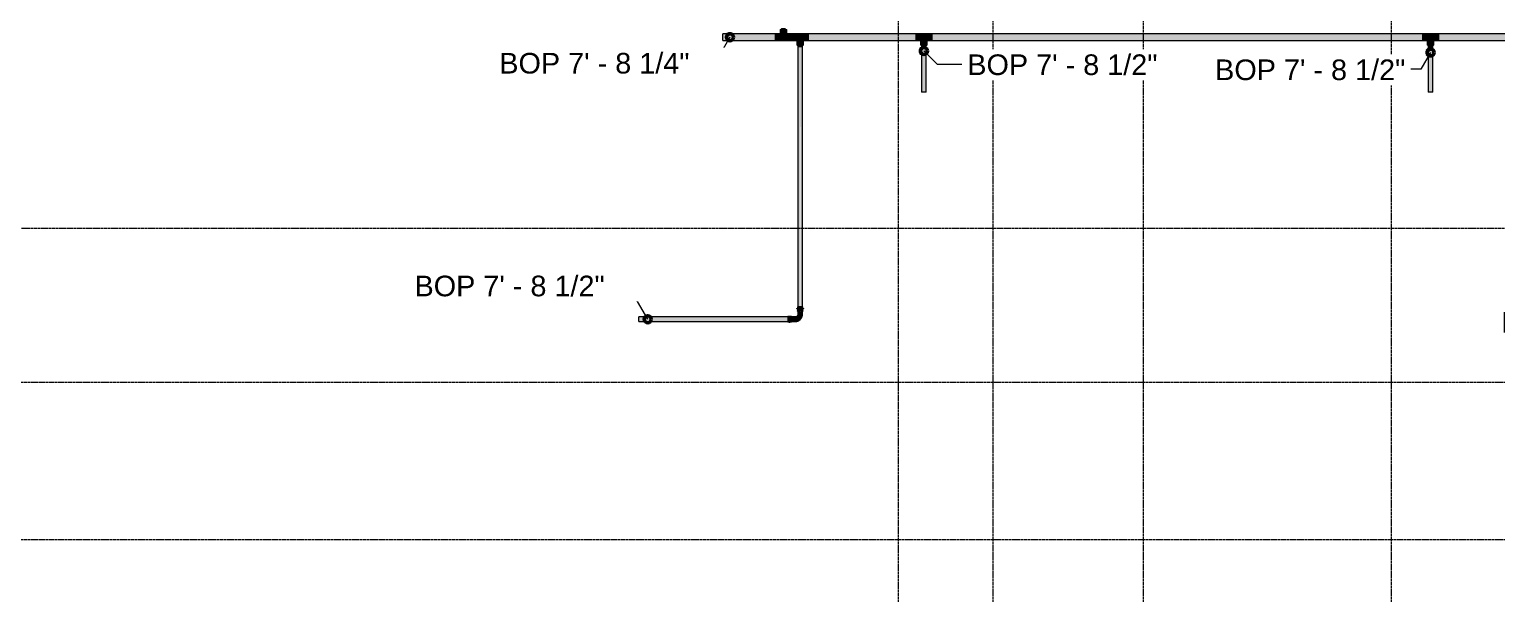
# Model space of a CAD drawing. Header units: inches. Extents: x -3679 to 241, y -496 to 1784.
# Drawn here: x -3330.8 to -2910.8, y -15.5 to 146 of the extents above; entities that cross this region are included whole.
import ezdxf

# ---------------------------------------------------------------- set-up
doc = ezdxf.new("R2010")
doc.units = ezdxf.units.IN
doc.header["$MEASUREMENT"] = 0
doc.linetypes.add('Grid Line', pattern=[0.875, 0.5, -0.125, 0.125, -0.125])
for name, color, linetype, lineweight in [('G-ANNO-DIMS', 251, 'Continuous', 9), ('P-PIPE', 1, 'Continuous', 9), ('S-GRID', 8, 'Continuous', 9)]:
    doc.layers.add(name, color=color, linetype=linetype, lineweight=lineweight)
doc.styles.add('Arial_1', font='arial.ttf', dxfattribs={"height": 5.901198})

# ---------------------------------------------------------------- blocks, each defined once
blk = doc.blocks.new('Victaulic-VicPress316-Elbow 90-45deg Style P568_P571 - Standard-V35-LOWER PARKING')
at = {"layer": 'P-PIPE'}
for points in [[(-3.52, 0.77), (-3.52, -0.77), (-3.18, -0.77), (-3.18, 0.77), (-3.52, 0.77)], [(-3.18, 0.51), (-3.18, -0.77), (-3.04, -0.91), (-2.89, -0.77), (-2.9, 0.77), (-3.04, 0.91), (-3.18, 0.77), (-3.18, 0.54)], [(-2.89, -0.77), (-2.89, -0.77), (-2.44, -0.76), (-2.44, 0.77), (-2.89, 0.77), (-2.89, -0.72)], [(-2.44, 0.68), (-2.44, -0.77), (-2.32, -0.74), (-2.22, -0.66), (-2.25, -0.63), (-2.24, -0.55), (-2.24, -0.49), (-2.22, -0.46), (-2.25, -0.32), (-2.24, -0.11), (-2.22, 0.01), (-2.25, 0.22), (-2.24, 0.39), (-2.23, 0.47), (-2.24, 0.51), (-2.25, 0.62), (-2.25, 0.64), (-2.22, 0.66), (-2.32, 0.74), (-2.37, 0.75), (-2.38, 0.75), (-2.44, 0.75), (-2.44, 0.69)], [(-1.39, 0.42), (-1.39, 0), (-0.7, 0.19), (-0.19, 0.7), (0, 1.39), (-0.66, 1.39), (-0.87, 0.87), (-1.39, 0.65), (-1.39, 0.46)], [(-1.39, -0.33), (-1.39, -0.66), (-1.26, -0.63), (-0.99, -0.6), (-0.57, -0.48), (-0.41, -0.39), (0.06, -0.06), (0.42, 0.48), (0.5, 0.61), (0.58, 0.89), (0.65, 1.39), (0, 1.39), (-0.19, 0.7), (-0.7, 0.19), (-1.39, 0), (-1.39, -0.22)], [(-0.91, 3.04), (-0.77, 2.89), (0.77, 2.89), (0.91, 3.04), (0.77, 3.18), (-0.77, 3.18), (-0.88, 3.07)], [(-0.77, 3.18), (0.77, 3.18), (0.77, 3.52), (-0.77, 3.52)], [(-0.77, 2.89), (-0.76, 2.44), (0.77, 2.44), (0.77, 2.89), (-0.77, 2.89)], [(-0.77, 2.44), (-0.74, 2.32), (-0.66, 2.22), (-0.63, 2.25), (-0.55, 2.24), (-0.49, 2.24), (-0.46, 2.22), (-0.32, 2.25), (-0.11, 2.24), (0.01, 2.22), (0.22, 2.25), (0.39, 2.24), (0.47, 2.23), (0.51, 2.24), (0.62, 2.25), (0.64, 2.25), (0.66, 2.22), (0.74, 2.32), (0.75, 2.37), (0.75, 2.38), (0.75, 2.44), (-0.75, 2.44)], [(-0.66, 1.54), (-0.65, 1.39), (0, 1.39), (-0.01, 2.22), (-0.23, 2.25), (-0.35, 2.25), (-0.47, 2.23), (-0.51, 2.24), (-0.61, 2.24), (-0.64, 2.25), (-0.66, 2.22), (-0.66, 2.06)], [(0, 2.22), (0, 1.39), (0.66, 1.39), (0.66, 2.22), (0.63, 2.25), (0.55, 2.24), (0.49, 2.24), (0.46, 2.22), (0.32, 2.25), (0.13, 2.24), (0.01, 2.22)], [(-2.26, -0.17), (-2.25, -0.35), (-2.23, -0.47), (-2.24, -0.51), (-2.24, -0.61), (-2.25, -0.64), (-2.22, -0.66), (-1.39, -0.65), (-1.39, 0), (-2.22, -0.01), (-2.26, -0.17)], [(-0.92, -0.58), (-0.89, -0.58), (-0.9, -0.58)]]:
    blk.add_hatch(color=256, dxfattribs=at).paths.add_polyline_path(points, flags=0)
h = blk.add_hatch(color=256, dxfattribs=at)
h.paths.add_polyline_path([(-1.39, 0.33), (-1.39, 0.66), (-2.24, 0.65), (-2.25, 0.63), (-2.24, 0.55), (-2.24, 0.49), (-2.22, 0.46), (-2.25, 0.33)], flags=0)
h.paths.add_polyline_path([(-2.25, 0.32), (-2.24, 0.13), (-2.22, 0), (-1.39, 0), (-1.39, 0.33), (-2.25, 0.33)], flags=0)
for p, q in [((-3.18, 0.77), (-3.52, 0.77)), ((-3.52, 0.77), (-3.52, -0.77)), ((-3.18, -0.77), (-3.18, 0.77)), ((-2.44, 0.77), (-2.89, 0.77)), ((-2.89, -0.77), (-2.89, 0.77)), ((-1.39, 0.66), (-2.28, 0.66)), ((-0.77, 3.52), (-0.77, 3.18)), ((0.77, 3.52), (-0.77, 3.52)), ((-0.77, 3.18), (0.77, 3.18)), ((-0.77, 2.89), (-0.77, 2.44)), ((-0.77, 2.89), (0.77, 2.89)), ((-0.66, 2.28), (-0.66, 1.39)), ((0.66, 1.39), (0.66, 2.28)), ((0.77, 3.18), (0.77, 3.52)), ((0.77, 2.44), (0.77, 2.89)), ((-3.52, -0.77), (-3.18, -0.77)), ((-2.89, -0.77), (-2.44, -0.77)), ((-2.28, -0.66), (-1.39, -0.66))]:
    blk.add_line(p, q, dxfattribs=at)
at = {"layer": 'P-PIPE', "flags": 128}
for points in [[(-3.18, 0.77), (-3.18, 0.77), (-3.18, 0.78), (-3.18, 0.78), (-3.18, 0.79), (-3.18, 0.8), (-3.18, 0.8), (-3.18, 0.81), (-3.17, 0.81), (-3.17, 0.82), (-3.17, 0.82), (-3.17, 0.83), (-3.17, 0.83), (-3.16, 0.84), (-3.16, 0.84), (-3.16, 0.85), (-3.15, 0.85), (-3.15, 0.86), (-3.15, 0.86), (-3.14, 0.87), (-3.14, 0.87), (-3.13, 0.87), (-3.13, 0.88), (-3.12, 0.88), (-3.12, 0.89), (-3.11, 0.89), (-3.11, 0.89), (-3.1, 0.89), (-3.1, 0.9), (-3.09, 0.9), (-3.09, 0.9), (-3.08, 0.9), (-3.08, 0.91), (-3.07, 0.91), (-3.07, 0.91), (-3.06, 0.91), (-3.05, 0.91), (-3.05, 0.91), (-3.04, 0.91), (-3.04, 0.91), (-3.03, 0.91), (-3.03, 0.91), (-3.02, 0.91), (-3.01, 0.91), (-3.01, 0.91), (-3, 0.91), (-3, 0.91), (-2.99, 0.91), (-2.99, 0.9), (-2.98, 0.9), (-2.98, 0.9), (-2.97, 0.9), (-2.97, 0.89), (-2.96, 0.89), (-2.96, 0.89), (-2.95, 0.88), (-2.95, 0.88), (-2.94, 0.88), (-2.94, 0.87), (-2.93, 0.87), (-2.93, 0.86), (-2.92, 0.86), (-2.92, 0.86), (-2.92, 0.85), (-2.91, 0.85), (-2.91, 0.84), (-2.91, 0.84), (-2.91, 0.83), (-2.9, 0.83), (-2.9, 0.82), (-2.9, 0.82), (-2.9, 0.81), (-2.9, 0.8), (-2.89, 0.8), (-2.89, 0.79), (-2.89, 0.79), (-2.89, 0.78), (-2.89, 0.78), (-2.89, 0.77), (-2.89, 0.77)], [(-3.18, 0.77), (-3.18, 0.77), (-3.18, 0.76), (-3.18, 0.76), (-3.18, 0.76), (-3.18, 0.75), (-3.18, 0.74), (-3.18, 0.74), (-3.18, 0.73), (-3.18, 0.72), (-3.18, 0.71), (-3.18, 0.69), (-3.18, 0.68), (-3.18, 0.67), (-3.18, 0.65), (-3.18, 0.63), (-3.18, 0.61), (-3.18, 0.6), (-3.18, 0.58), (-3.18, 0.56), (-3.18, 0.53), (-3.18, 0.51), (-3.18, 0.49), (-3.18, 0.46), (-3.18, 0.44), (-3.18, 0.41), (-3.18, 0.39), (-3.18, 0.36), (-3.18, 0.33), (-3.18, 0.31), (-3.18, 0.28), (-3.18, 0.25), (-3.18, 0.22), (-3.18, 0.19), (-3.18, 0.16), (-3.18, 0.13), (-3.18, 0.1), (-3.18, 0.07), (-3.18, 0.04), (-3.18, 0.01), (-3.18, -0.02), (-3.18, -0.05), (-3.18, -0.08), (-3.18, -0.11), (-3.18, -0.14), (-3.18, -0.17), (-3.18, -0.2), (-3.18, -0.23), (-3.18, -0.26), (-3.18, -0.29), (-3.18, -0.32), (-3.18, -0.35), (-3.18, -0.37), (-3.18, -0.4), (-3.18, -0.43), (-3.18, -0.45), (-3.18, -0.48), (-3.18, -0.5), (-3.18, -0.52), (-3.18, -0.54), (-3.18, -0.57), (-3.18, -0.59), (-3.18, -0.6), (-3.18, -0.62), (-3.18, -0.64), (-3.18, -0.66), (-3.18, -0.67), (-3.18, -0.69), (-3.18, -0.7), (-3.18, -0.71), (-3.18, -0.72), (-3.18, -0.73), (-3.18, -0.74), (-3.18, -0.75), (-3.18, -0.75), (-3.18, -0.76), (-3.18, -0.76), (-3.18, -0.77), (-3.18, -0.77), (-3.18, -0.77)], [(-3.18, 0.72), (-3.18, 0.73), (-3.18, 0.74), (-3.18, 0.75), (-3.18, 0.75), (-3.18, 0.76), (-3.18, 0.76), (-3.18, 0.77), (-3.18, 0.77), (-3.18, 0.77)], [(-2.89, -0.77), (-2.89, -0.77), (-2.89, -0.76), (-2.89, -0.76), (-2.89, -0.76), (-2.89, -0.75), (-2.89, -0.74), (-2.89, -0.74), (-2.89, -0.73), (-2.89, -0.72), (-2.89, -0.71), (-2.89, -0.69), (-2.89, -0.68), (-2.89, -0.67), (-2.89, -0.65), (-2.89, -0.63), (-2.89, -0.61), (-2.89, -0.6), (-2.89, -0.58), (-2.89, -0.56), (-2.89, -0.53), (-2.89, -0.51), (-2.89, -0.49), (-2.89, -0.46), (-2.89, -0.44), (-2.89, -0.41), (-2.89, -0.39), (-2.89, -0.36), (-2.89, -0.33), (-2.89, -0.31), (-2.89, -0.28), (-2.89, -0.25), (-2.89, -0.22), (-2.89, -0.19), (-2.89, -0.16), (-2.89, -0.13), (-2.89, -0.1), (-2.89, -0.07), (-2.89, -0.04), (-2.89, -0.01), (-2.89, 0.02), (-2.89, 0.05), (-2.89, 0.08), (-2.89, 0.11), (-2.89, 0.14), (-2.89, 0.17), (-2.89, 0.2), (-2.89, 0.23), (-2.89, 0.26), (-2.89, 0.29), (-2.89, 0.32), (-2.89, 0.35), (-2.89, 0.37), (-2.89, 0.4), (-2.89, 0.43), (-2.89, 0.45), (-2.89, 0.48), (-2.89, 0.5), (-2.89, 0.52), (-2.89, 0.54), (-2.89, 0.57), (-2.89, 0.59), (-2.89, 0.6), (-2.89, 0.62), (-2.89, 0.64), (-2.89, 0.66), (-2.89, 0.67), (-2.89, 0.69), (-2.89, 0.7), (-2.89, 0.71), (-2.89, 0.72), (-2.89, 0.73), (-2.89, 0.74), (-2.89, 0.75), (-2.89, 0.75), (-2.89, 0.76), (-2.89, 0.76), (-2.89, 0.77), (-2.89, 0.77), (-2.89, 0.77)], [(-2.89, 0.77), (-2.89, 0.77), (-2.89, 0.76), (-2.89, 0.76), (-2.89, 0.76), (-2.89, 0.75), (-2.89, 0.74), (-2.89, 0.74), (-2.89, 0.73)], [(-2.44, 0.77), (-2.43, 0.77), (-2.42, 0.77), (-2.41, 0.76), (-2.4, 0.76), (-2.38, 0.76), (-2.37, 0.76), (-2.36, 0.76), (-2.35, 0.75), (-2.34, 0.75), (-2.33, 0.74), (-2.32, 0.74), (-2.31, 0.74), (-2.3, 0.73), (-2.29, 0.72), (-2.29, 0.72), (-2.28, 0.71), (-2.27, 0.71), (-2.26, 0.7), (-2.25, 0.69), (-2.24, 0.68), (-2.24, 0.68), (-2.23, 0.67), (-2.22, 0.66), (-2.22, 0.66)], [(-0.66, 1.39), (-0.66, 1.36), (-0.66, 1.33), (-0.66, 1.3), (-0.67, 1.28), (-0.67, 1.25), (-0.68, 1.22), (-0.69, 1.19), (-0.69, 1.16), (-0.7, 1.13), (-0.72, 1.11), (-0.73, 1.08), (-0.74, 1.05), (-0.75, 1.03), (-0.77, 1), (-0.79, 0.98), (-0.8, 0.95), (-0.82, 0.93), (-0.84, 0.91), (-0.86, 0.89), (-0.88, 0.87), (-0.9, 0.85), (-0.92, 0.83), (-0.95, 0.81), (-0.97, 0.79), (-1, 0.77), (-1.02, 0.76), (-1.05, 0.74), (-1.07, 0.73), (-1.1, 0.72), (-1.13, 0.71), (-1.15, 0.7), (-1.18, 0.69), (-1.21, 0.68), (-1.24, 0.67), (-1.27, 0.67), (-1.3, 0.66), (-1.33, 0.66), (-1.36, 0.66), (-1.39, 0.66), (-1.39, 0.66)], [(-1.39, -0.66), (-1.31, -0.66), (-1.23, -0.65), (-1.15, -0.64), (-1.07, -0.63), (-0.99, -0.62), (-0.91, -0.6), (-0.83, -0.58), (-0.75, -0.55), (-0.67, -0.53), (-0.59, -0.5), (-0.52, -0.46), (-0.45, -0.43), (-0.37, -0.39), (-0.3, -0.34), (-0.24, -0.3), (-0.17, -0.25), (-0.1, -0.2), (-0.04, -0.15), (0.02, -0.09), (0.08, -0.04), (0.13, 0.02), (0.19, 0.09), (0.24, 0.15), (0.29, 0.22), (0.33, 0.29), (0.38, 0.35), (0.42, 0.43), (0.45, 0.5), (0.49, 0.57), (0.52, 0.65), (0.55, 0.73), (0.57, 0.81), (0.59, 0.88), (0.61, 0.96), (0.63, 1.04), (0.64, 1.13), (0.65, 1.21), (0.65, 1.29), (0.66, 1.37), (0.66, 1.39)], [(-0.77, 2.89), (-0.77, 2.89), (-0.78, 2.89), (-0.78, 2.89), (-0.79, 2.89), (-0.8, 2.89), (-0.8, 2.89), (-0.81, 2.9), (-0.81, 2.9), (-0.82, 2.9), (-0.82, 2.9), (-0.83, 2.9), (-0.83, 2.91), (-0.84, 2.91), (-0.84, 2.91), (-0.85, 2.92), (-0.85, 2.92), (-0.86, 2.92), (-0.86, 2.93), (-0.87, 2.93), (-0.87, 2.93), (-0.87, 2.94), (-0.88, 2.94), (-0.88, 2.95), (-0.89, 2.95), (-0.89, 2.96), (-0.89, 2.96), (-0.89, 2.97), (-0.9, 2.97), (-0.9, 2.98), (-0.9, 2.98), (-0.9, 2.99), (-0.91, 2.99), (-0.91, 3), (-0.91, 3.01), (-0.91, 3.01), (-0.91, 3.02), (-0.91, 3.02), (-0.91, 3.03), (-0.91, 3.03), (-0.91, 3.04), (-0.91, 3.05), (-0.91, 3.05), (-0.91, 3.06), (-0.91, 3.06), (-0.91, 3.07), (-0.91, 3.07), (-0.91, 3.08), (-0.9, 3.09), (-0.9, 3.09), (-0.9, 3.1), (-0.9, 3.1), (-0.89, 3.11), (-0.89, 3.11), (-0.89, 3.12), (-0.88, 3.12), (-0.88, 3.13), (-0.88, 3.13), (-0.87, 3.14), (-0.87, 3.14), (-0.86, 3.14), (-0.86, 3.15), (-0.86, 3.15), (-0.85, 3.15), (-0.85, 3.16), (-0.84, 3.16), (-0.84, 3.16), (-0.83, 3.17), (-0.83, 3.17), (-0.82, 3.17), (-0.82, 3.17), (-0.81, 3.17), (-0.8, 3.18), (-0.8, 3.18), (-0.79, 3.18), (-0.79, 3.18), (-0.78, 3.18), (-0.78, 3.18), (-0.77, 3.18), (-0.77, 3.18)], [(0.77, 3.18), (0.77, 3.18), (0.76, 3.18), (0.76, 3.18), (0.76, 3.18), (0.75, 3.18), (0.74, 3.18), (0.74, 3.18), (0.73, 3.18), (0.72, 3.18), (0.71, 3.18), (0.69, 3.18), (0.68, 3.18), (0.67, 3.18), (0.65, 3.18), (0.63, 3.18), (0.61, 3.18), (0.6, 3.18), (0.58, 3.18), (0.56, 3.18), (0.53, 3.18), (0.51, 3.18), (0.49, 3.18), (0.46, 3.18), (0.44, 3.18), (0.41, 3.18), (0.39, 3.18), (0.36, 3.18), (0.33, 3.18), (0.31, 3.18), (0.28, 3.18), (0.25, 3.18), (0.22, 3.18), (0.19, 3.18), (0.16, 3.18), (0.13, 3.18), (0.1, 3.18), (0.07, 3.18), (0.04, 3.18), (0.01, 3.18), (-0.02, 3.18), (-0.05, 3.18), (-0.08, 3.18), (-0.11, 3.18), (-0.14, 3.18), (-0.17, 3.18), (-0.2, 3.18), (-0.23, 3.18), (-0.26, 3.18), (-0.29, 3.18), (-0.32, 3.18), (-0.35, 3.18), (-0.37, 3.18), (-0.4, 3.18), (-0.43, 3.18), (-0.45, 3.18), (-0.48, 3.18), (-0.5, 3.18), (-0.52, 3.18), (-0.54, 3.18), (-0.57, 3.18), (-0.59, 3.18), (-0.6, 3.18), (-0.62, 3.18), (-0.64, 3.18), (-0.66, 3.18), (-0.67, 3.18), (-0.69, 3.18), (-0.7, 3.18), (-0.71, 3.18), (-0.72, 3.18), (-0.73, 3.18), (-0.74, 3.18), (-0.75, 3.18), (-0.75, 3.18), (-0.76, 3.18), (-0.76, 3.18), (-0.77, 3.18), (-0.77, 3.18), (-0.77, 3.18)], [(-0.77, 3.18), (-0.77, 3.18), (-0.76, 3.18), (-0.76, 3.18), (-0.76, 3.18), (-0.75, 3.18), (-0.74, 3.18), (-0.74, 3.18), (-0.73, 3.18)], [(-0.77, 2.89), (-0.77, 2.89), (-0.76, 2.89), (-0.76, 2.89), (-0.76, 2.89), (-0.75, 2.89), (-0.74, 2.89), (-0.74, 2.89), (-0.73, 2.89), (-0.72, 2.89), (-0.71, 2.89), (-0.69, 2.89), (-0.68, 2.89), (-0.67, 2.89), (-0.65, 2.89), (-0.63, 2.89), (-0.61, 2.89), (-0.6, 2.89), (-0.58, 2.89), (-0.56, 2.89), (-0.53, 2.89), (-0.51, 2.89), (-0.49, 2.89), (-0.46, 2.89), (-0.44, 2.89), (-0.41, 2.89), (-0.39, 2.89), (-0.36, 2.89), (-0.33, 2.89), (-0.31, 2.89), (-0.28, 2.89), (-0.25, 2.89), (-0.22, 2.89), (-0.19, 2.89), (-0.16, 2.89), (-0.13, 2.89), (-0.1, 2.89), (-0.07, 2.89), (-0.04, 2.89), (-0.01, 2.89), (0.02, 2.89), (0.05, 2.89), (0.08, 2.89), (0.11, 2.89), (0.14, 2.89), (0.17, 2.89), (0.2, 2.89), (0.23, 2.89), (0.26, 2.89), (0.29, 2.89), (0.32, 2.89), (0.35, 2.89), (0.37, 2.89), (0.4, 2.89), (0.43, 2.89), (0.45, 2.89), (0.48, 2.89), (0.5, 2.89), (0.52, 2.89), (0.54, 2.89), (0.57, 2.89), (0.59, 2.89), (0.6, 2.89), (0.62, 2.89), (0.64, 2.89), (0.66, 2.89), (0.67, 2.89), (0.69, 2.89), (0.7, 2.89), (0.71, 2.89), (0.72, 2.89), (0.73, 2.89), (0.74, 2.89), (0.75, 2.89), (0.75, 2.89), (0.76, 2.89), (0.76, 2.89), (0.77, 2.89), (0.77, 2.89), (0.77, 2.89)], [(-0.72, 2.89), (-0.73, 2.89), (-0.74, 2.89), (-0.75, 2.89), (-0.75, 2.89), (-0.76, 2.89), (-0.76, 2.89), (-0.77, 2.89), (-0.77, 2.89), (-0.77, 2.89)], [(-0.66, 2.22), (-0.67, 2.23), (-0.67, 2.23), (-0.68, 2.24), (-0.69, 2.25), (-0.7, 2.26), (-0.7, 2.27), (-0.71, 2.27), (-0.72, 2.28), (-0.72, 2.29), (-0.73, 2.3), (-0.73, 2.31), (-0.74, 2.32), (-0.74, 2.33), (-0.75, 2.34), (-0.75, 2.35), (-0.76, 2.36), (-0.76, 2.37), (-0.76, 2.38), (-0.76, 2.39), (-0.76, 2.4), (-0.77, 2.42), (-0.77, 2.43), (-0.77, 2.44), (-0.77, 2.44)], [(0.77, 2.44), (0.77, 2.43), (0.77, 2.42), (0.76, 2.41), (0.76, 2.4), (0.76, 2.38), (0.76, 2.37), (0.76, 2.36), (0.75, 2.35), (0.75, 2.34), (0.74, 2.33), (0.74, 2.32), (0.74, 2.31), (0.73, 2.3), (0.72, 2.29), (0.72, 2.29), (0.71, 2.28), (0.71, 2.27), (0.7, 2.26), (0.69, 2.25), (0.68, 2.24), (0.68, 2.24), (0.67, 2.23), (0.66, 2.22), (0.66, 2.22)], [(0.72, 3.18), (0.73, 3.18), (0.74, 3.18), (0.75, 3.18), (0.75, 3.18), (0.76, 3.18), (0.76, 3.18), (0.77, 3.18), (0.77, 3.18), (0.77, 3.18)], [(0.77, 2.89), (0.77, 2.89), (0.76, 2.89), (0.76, 2.89), (0.76, 2.89), (0.75, 2.89), (0.74, 2.89), (0.74, 2.89), (0.73, 2.89)], [(0.77, 3.18), (0.77, 3.18), (0.78, 3.18), (0.78, 3.18), (0.79, 3.18), (0.8, 3.18), (0.8, 3.18), (0.81, 3.18), (0.81, 3.17), (0.82, 3.17), (0.82, 3.17), (0.83, 3.17), (0.83, 3.17), (0.84, 3.16), (0.84, 3.16), (0.85, 3.16), (0.85, 3.15), (0.86, 3.15), (0.86, 3.15), (0.87, 3.14), (0.87, 3.14), (0.87, 3.13), (0.88, 3.13), (0.88, 3.12), (0.89, 3.12), (0.89, 3.11), (0.89, 3.11), (0.89, 3.1), (0.9, 3.1), (0.9, 3.09), (0.9, 3.09), (0.9, 3.08), (0.91, 3.08), (0.91, 3.07), (0.91, 3.07), (0.91, 3.06), (0.91, 3.05), (0.91, 3.05), (0.91, 3.04), (0.91, 3.04), (0.91, 3.03), (0.91, 3.03), (0.91, 3.02), (0.91, 3.01), (0.91, 3.01), (0.91, 3), (0.91, 3), (0.91, 2.99), (0.9, 2.99), (0.9, 2.98), (0.9, 2.98), (0.9, 2.97), (0.89, 2.97), (0.89, 2.96), (0.89, 2.96), (0.88, 2.95), (0.88, 2.95), (0.88, 2.94), (0.87, 2.94), (0.87, 2.93), (0.86, 2.93), (0.86, 2.92), (0.86, 2.92), (0.85, 2.92), (0.85, 2.91), (0.84, 2.91), (0.84, 2.91), (0.83, 2.91), (0.83, 2.9), (0.82, 2.9), (0.82, 2.9), (0.81, 2.9), (0.8, 2.9), (0.8, 2.89), (0.79, 2.89), (0.79, 2.89), (0.78, 2.89), (0.78, 2.89), (0.77, 2.89), (0.77, 2.89)], [(-3.18, -0.77), (-3.18, -0.77), (-3.18, -0.76), (-3.18, -0.76), (-3.18, -0.76), (-3.18, -0.75), (-3.18, -0.74), (-3.18, -0.74), (-3.18, -0.73)], [(-2.89, -0.77), (-2.89, -0.77), (-2.89, -0.78), (-2.89, -0.78), (-2.89, -0.79), (-2.89, -0.8), (-2.89, -0.8), (-2.9, -0.81), (-2.9, -0.81), (-2.9, -0.82), (-2.9, -0.82), (-2.9, -0.83), (-2.91, -0.83), (-2.91, -0.84), (-2.91, -0.84), (-2.92, -0.85), (-2.92, -0.85), (-2.92, -0.86), (-2.93, -0.86), (-2.93, -0.87), (-2.93, -0.87), (-2.94, -0.87), (-2.94, -0.88), (-2.95, -0.88), (-2.95, -0.89), (-2.96, -0.89), (-2.96, -0.89), (-2.97, -0.89), (-2.97, -0.9), (-2.98, -0.9), (-2.98, -0.9), (-2.99, -0.9), (-2.99, -0.91), (-3, -0.91), (-3.01, -0.91), (-3.01, -0.91), (-3.02, -0.91), (-3.02, -0.91), (-3.03, -0.91), (-3.03, -0.91), (-3.04, -0.91), (-3.05, -0.91), (-3.05, -0.91), (-3.06, -0.91), (-3.06, -0.91), (-3.07, -0.91), (-3.07, -0.91), (-3.08, -0.91), (-3.09, -0.9), (-3.09, -0.9), (-3.1, -0.9), (-3.1, -0.9), (-3.11, -0.89), (-3.11, -0.89), (-3.12, -0.89), (-3.12, -0.88), (-3.13, -0.88), (-3.13, -0.88), (-3.14, -0.87), (-3.14, -0.87), (-3.14, -0.86), (-3.15, -0.86), (-3.15, -0.86), (-3.15, -0.85), (-3.16, -0.85), (-3.16, -0.84), (-3.16, -0.84), (-3.17, -0.83), (-3.17, -0.83), (-3.17, -0.82), (-3.17, -0.82), (-3.17, -0.81), (-3.18, -0.8), (-3.18, -0.8), (-3.18, -0.79), (-3.18, -0.79), (-3.18, -0.78), (-3.18, -0.78), (-3.18, -0.77), (-3.18, -0.77)], [(-2.89, -0.72), (-2.89, -0.73), (-2.89, -0.74), (-2.89, -0.75), (-2.89, -0.75), (-2.89, -0.76), (-2.89, -0.76), (-2.89, -0.77), (-2.89, -0.77), (-2.89, -0.77)], [(-2.22, -0.66), (-2.23, -0.67), (-2.23, -0.67), (-2.24, -0.68), (-2.25, -0.69), (-2.26, -0.7), (-2.27, -0.7), (-2.27, -0.71), (-2.28, -0.72), (-2.29, -0.72), (-2.3, -0.73), (-2.31, -0.73), (-2.32, -0.74), (-2.33, -0.74), (-2.34, -0.75), (-2.35, -0.75), (-2.36, -0.76), (-2.37, -0.76), (-2.38, -0.76), (-2.39, -0.76), (-2.4, -0.76), (-2.42, -0.77), (-2.43, -0.77), (-2.44, -0.77), (-2.44, -0.77)]]:
    blk.add_lwpolyline(points, dxfattribs=at)

msp = doc.modelspace()

# ---------------------------------------------------------------- hatches: boundary and pattern name
at = {"layer": 'P-PIPE'}
for points in [[(-3132.32, 143.74), (-3117.23, 143.74), (-3117.23, 144.69), (-3132.32, 144.69), (-3132.32, 143.93)], [(-3117.23, 142.79), (-3117.23, 143.74), (-3132.32, 143.74), (-3132.32, 142.79)], [(-3112.74, 142.79), (-3112.74, 144.69), (-3114.03, 144.69), (-3114.98, 143.74), (-3115.93, 144.69), (-3117.23, 144.69), (-3117.23, 142.79), (-3116.53, 142.79)], [(-3114.98, 145.99), (-3114.17, 145.99), (-3114.42, 146.39), (-3115.55, 146.38), (-3115.79, 145.99), (-3114.98, 145.99)], [(-3112.41, 143.74), (-3112.41, 144.69), (-3112.74, 144.69), (-3112.74, 143.74)], [(-3112.74, 142.79), (-3112.41, 142.79), (-3112.41, 143.74), (-3112.74, 143.74), (-3112.74, 142.82)], [(-3111.12, 142.79), (-3110.17, 143.74), (-3109.21, 142.79), (-3107.92, 142.79), (-3107.92, 144.69), (-3112.41, 144.69), (-3112.41, 142.79), (-3112.32, 142.79)], [(-3110.17, 141.5), (-3109.21, 141.5), (-3109.21, 142.79), (-3110.17, 143.74), (-3111.12, 142.79), (-3111.12, 141.5), (-3110.41, 141.5)], [(-3077.01, 143.74), (-3077.01, 144.69), (-3107.92, 144.69), (-3107.92, 143.74), (-3082.85, 143.74)], [(-3107.92, 142.79), (-3077.01, 142.79), (-3077.01, 143.74), (-3107.92, 143.74), (-3107.92, 142.82)], [(-3077.01, 142.79), (-3075.71, 142.79), (-3074.76, 143.74), (-3073.81, 142.79), (-3072.52, 142.79), (-3072.52, 144.69), (-3077.01, 144.69), (-3077.01, 142.82)], [(-2998.64, 143.74), (-2931.99, 143.74), (-2931.99, 144.69), (-3072.52, 144.69), (-3072.52, 143.74), (-3066, 143.74)], [(-3072.52, 142.79), (-2931.99, 142.79), (-2931.99, 143.74), (-3072.52, 143.74), (-3072.52, 142.82)], [(-2930.69, 142.79), (-2929.74, 143.74), (-2928.79, 142.79), (-2927.5, 142.79), (-2927.5, 144.69), (-2931.99, 144.69), (-2931.99, 142.79), (-2931.28, 142.79)], [(-2838.24, 143.74), (-2838.24, 144.69), (-2927.5, 144.69), (-2927.5, 143.74), (-2847.08, 143.74)], [(-2863.92, 142.79), (-2838.24, 142.79), (-2838.24, 143.74), (-2927.5, 143.74), (-2927.5, 142.79), (-2897.6, 142.79)], [(-3109.6, 141.09), (-3109.35, 141.5), (-3110.98, 141.5), (-3110.73, 141.09), (-3109.64, 141.09)], [(-3110.8, 66.52), (-3110.17, 66.52), (-3110.17, 141.09), (-3110.82, 141.09), (-3110.81, 66.52), (-3110.8, 66.52)], [(-3109.6, 66.52), (-3109.51, 66.52), (-3109.51, 141.09), (-3110.17, 141.09), (-3110.16, 66.52), (-3109.6, 66.52)], [(-3074.2, 141.09), (-3073.95, 141.5), (-3075.58, 141.5), (-3075.33, 141.09), (-3074.24, 141.09)], [(-3074.93, 128), (-3074.76, 128), (-3074.76, 141.09), (-3075.42, 141.09), (-3075.42, 128), (-3075.09, 128)], [(-3074.59, 128), (-3074.11, 128), (-3074.11, 141.09), (-3074.76, 141.09), (-3074.76, 128)], [(-2929.18, 141.09), (-2928.93, 141.5), (-2930.56, 141.5), (-2930.31, 141.09), (-2929.22, 141.09)], [(-2929.91, 128), (-2929.74, 128), (-2929.74, 141.09), (-2930.4, 141.09), (-2930.4, 128), (-2930.07, 128)], [(-2929.09, 128), (-2929.09, 141.09), (-2929.74, 141.09), (-2929.74, 128), (-2929.11, 128)], [(-3156.32, 63), (-3113.69, 63), (-3113.69, 63.66), (-3156.32, 63.66), (-3156.32, 63.17)], [(-3113.69, 62.34), (-3113.69, 63), (-3156.32, 63), (-3156.32, 62.34), (-3116.53, 62.34)]]:
    msp.add_hatch(color=256, dxfattribs=at).paths.add_polyline_path(points, flags=0)
h = msp.add_hatch(color=256, dxfattribs=at)
h.paths.add_polyline_path([(-3114.06, 144.66), (-3114.03, 144.69), (-3114.03, 145.99), (-3114.06, 145.99), (-3114.06, 144.66)], flags=0)
h.paths.add_polyline_path([(-3115.9, 145.99), (-3115.93, 145.99), (-3115.93, 144.69), (-3115.9, 144.66)], flags=0)
h.paths.add_polyline_path([(-3114.98, 143.74), (-3114.06, 144.66), (-3114.06, 145.99), (-3115.9, 145.99), (-3115.9, 144.66), (-3115.16, 143.93)], flags=0)
h = msp.add_hatch(color=256, dxfattribs=at)
h.paths.add_polyline_path([(-3073.85, 141.5), (-3073.81, 141.5), (-3073.81, 142.79), (-3073.85, 142.82), (-3073.85, 141.5)], flags=0)
h.paths.add_polyline_path([(-3075.68, 142.83), (-3075.71, 142.79), (-3075.71, 141.5), (-3075.68, 141.5), (-3075.68, 142.82)], flags=0)
h.paths.add_polyline_path([(-3074.95, 141.5), (-3073.85, 141.5), (-3073.85, 142.83), (-3074.76, 143.74), (-3075.68, 142.83), (-3075.68, 141.5), (-3075.01, 141.5)], flags=0)
h = msp.add_hatch(color=256, dxfattribs=at)
h.paths.add_polyline_path([(-2928.83, 141.5), (-2928.79, 141.5), (-2928.79, 142.79), (-2928.83, 142.82), (-2928.83, 141.5)], flags=0)
h.paths.add_polyline_path([(-2930.66, 142.83), (-2930.69, 142.79), (-2930.69, 141.5), (-2930.66, 141.5), (-2930.66, 142.82)], flags=0)
h.paths.add_polyline_path([(-2929.93, 141.5), (-2928.83, 141.5), (-2928.83, 142.83), (-2929.74, 143.74), (-2930.66, 142.83), (-2930.66, 141.5), (-2929.99, 141.5)], flags=0)

# ---------------------------------------------------------------- linework, layer by layer
at = {"layer": 'G-ANNO-DIMS'}
for p, q in [((-3130.27, 143.74), (-3134.49, 136.43)), ((-3074.76, 139.79), (-3070.98, 136)), ((-2929.74, 139.36), (-2932.51, 134.56)), ((-3134.49, 136.43), (-3140.72, 136.43)), ((-3070.98, 136), (-3063.83, 136)), ((-2932.51, 134.56), (-2935.84, 134.56)), ((-3159.37, 72.67), (-3164.99, 72.67)), ((-3153.79, 63), (-3159.37, 72.67))]:
    msp.add_line(p, q, dxfattribs=at)
at = {"layer": 'G-ANNO-DIMS', "lineweight": 50}
for centre in [(-3130.27, 143.74), (-3074.76, 139.79), (-2929.74, 139.36), (-3153.79, 63)]:
    msp.add_circle(centre, 1, dxfattribs=at)
at = {"layer": 'P-PIPE'}
for p, q in [((-3117.23, 144.69), (-3132.32, 144.69)), ((-3132.32, 142.79), (-3132.32, 144.69)), ((-3132.32, 142.79), (-3117.23, 142.79)), ((-3115.93, 144.69), (-3117.23, 144.69)), ((-3117.23, 143.74), (-3117.23, 144.69)), ((-3117.23, 144.57), (-3117.23, 144.42)), ((-3117.23, 144.41), (-3117.23, 144.22)), ((-3117.23, 144.22), (-3117.23, 143.99)), ((-3117.23, 143.99), (-3117.23, 143.74)), ((-3117.23, 142.79), (-3117.23, 143.74)), ((-3117.23, 143.74), (-3117.23, 143.5)), ((-3117.23, 143.5), (-3117.23, 143.27)), ((-3117.23, 143.27), (-3117.23, 143.07)), ((-3117.23, 143.07), (-3117.23, 142.92)), ((-3117.23, 142.79), (-3112.74, 142.79)), ((-3115.93, 145.99), (-3115.93, 144.69)), ((-3114.03, 144.69), (-3114.03, 145.99)), ((-3112.74, 144.69), (-3114.03, 144.69)), ((-3112.41, 144.69), (-3112.74, 144.69)), ((-3112.74, 144.69), (-3112.74, 143.74)), ((-3112.74, 144.42), (-3112.74, 144.57)), ((-3112.74, 144.22), (-3112.74, 144.41)), ((-3112.74, 143.99), (-3112.74, 144.22)), ((-3112.74, 143.74), (-3112.74, 143.99)), ((-3112.74, 143.5), (-3112.74, 143.74)), ((-3112.74, 143.74), (-3112.74, 142.79)), ((-3112.74, 143.27), (-3112.74, 143.5)), ((-3112.74, 143.07), (-3112.74, 143.27)), ((-3112.74, 142.92), (-3112.74, 143.07)), ((-3112.74, 142.79), (-3112.41, 142.79)), ((-3107.92, 144.69), (-3112.41, 144.69)), ((-3112.41, 142.79), (-3112.41, 144.69)), ((-3112.41, 144.57), (-3112.41, 144.42)), ((-3112.41, 144.41), (-3112.41, 144.22)), ((-3112.41, 144.22), (-3112.41, 143.99)), ((-3112.41, 143.99), (-3112.41, 143.5)), ((-3112.41, 143.5), (-3112.41, 143.27)), ((-3112.41, 143.27), (-3112.41, 143.07)), ((-3112.41, 143.07), (-3112.41, 142.92)), ((-3112.41, 142.79), (-3111.12, 142.79)), ((-3111.12, 142.79), (-3111.12, 141.5)), ((-3109.21, 142.79), (-3107.92, 142.79)), ((-3109.21, 141.5), (-3109.21, 142.79)), ((-3077.01, 144.69), (-3107.92, 144.69)), ((-3107.92, 144.69), (-3107.92, 142.79)), ((-3107.92, 144.42), (-3107.92, 144.57)), ((-3107.92, 144.22), (-3107.92, 144.41)), ((-3107.92, 143.99), (-3107.92, 144.22)), ((-3107.92, 143.5), (-3107.92, 143.99)), ((-3107.92, 143.27), (-3107.92, 143.5)), ((-3107.92, 143.07), (-3107.92, 143.27)), ((-3107.92, 142.92), (-3107.92, 143.07)), ((-3107.92, 142.79), (-3077.01, 142.79)), ((-3072.52, 144.69), (-3077.01, 144.69)), ((-3077.01, 142.79), (-3077.01, 144.69)), ((-3077.01, 144.57), (-3077.01, 144.42)), ((-3077.01, 144.41), (-3077.01, 144.22)), ((-3077.01, 144.22), (-3077.01, 143.99)), ((-3077.01, 143.99), (-3077.01, 143.5)), ((-3077.01, 143.5), (-3077.01, 143.27)), ((-3077.01, 143.27), (-3077.01, 143.07)), ((-3077.01, 143.07), (-3077.01, 142.92)), ((-3077.01, 142.79), (-3075.71, 142.79)), ((-3075.71, 142.79), (-3075.71, 141.5)), ((-3073.81, 142.79), (-3072.52, 142.79)), ((-3073.81, 141.5), (-3073.81, 142.79)), ((-2931.99, 144.69), (-3072.52, 144.69)), ((-3072.52, 144.69), (-3072.52, 142.79)), ((-3072.52, 144.42), (-3072.52, 144.57)), ((-3072.52, 144.22), (-3072.52, 144.41)), ((-3072.52, 143.99), (-3072.52, 144.22)), ((-3072.52, 143.5), (-3072.52, 143.99)), ((-3072.52, 143.27), (-3072.52, 143.5)), ((-3072.52, 143.07), (-3072.52, 143.27)), ((-3072.52, 142.92), (-3072.52, 143.07)), ((-3072.52, 142.79), (-2931.99, 142.79)), ((-2927.5, 144.69), (-2931.99, 144.69)), ((-2931.99, 142.79), (-2931.99, 144.69)), ((-2931.99, 144.57), (-2931.99, 144.42)), ((-2931.99, 144.41), (-2931.99, 144.22)), ((-2931.99, 144.22), (-2931.99, 143.99)), ((-2931.99, 143.99), (-2931.99, 143.5)), ((-2931.99, 143.5), (-2931.99, 143.27)), ((-2931.99, 143.27), (-2931.99, 143.07)), ((-2931.99, 143.07), (-2931.99, 142.92)), ((-2931.99, 142.79), (-2930.69, 142.79)), ((-2930.69, 142.79), (-2930.69, 141.5)), ((-2928.79, 142.79), (-2927.5, 142.79)), ((-2928.79, 141.5), (-2928.79, 142.79)), ((-2838.24, 144.69), (-2927.5, 144.69)), ((-2927.5, 144.69), (-2927.5, 142.79)), ((-2927.5, 144.42), (-2927.5, 144.57)), ((-2927.5, 144.22), (-2927.5, 144.41)), ((-2927.5, 143.99), (-2927.5, 144.22)), ((-2927.5, 143.5), (-2927.5, 143.99)), ((-2927.5, 143.27), (-2927.5, 143.5)), ((-2927.5, 143.07), (-2927.5, 143.27)), ((-2927.5, 142.92), (-2927.5, 143.07)), ((-2927.5, 142.79), (-2838.24, 142.79)), ((-3109.21, 141.5), (-3111.12, 141.5)), ((-3110.98, 141.5), (-3110.73, 141.09)), ((-3110.82, 141.09), (-3110.82, 66.52)), ((-3110.82, 141.09), (-3109.51, 141.09)), ((-3109.6, 141.09), (-3109.35, 141.5)), ((-3109.51, 66.52), (-3109.51, 141.09)), ((-3073.81, 141.5), (-3075.71, 141.5)), ((-3075.58, 141.5), (-3075.33, 141.09)), ((-3075.42, 141.09), (-3075.42, 128)), ((-3075.42, 141.09), (-3074.11, 141.09)), ((-3074.2, 141.09), (-3073.95, 141.5)), ((-3074.11, 128), (-3074.11, 141.09)), ((-2928.79, 141.5), (-2930.69, 141.5)), ((-2930.56, 141.5), (-2930.31, 141.09)), ((-2930.4, 141.09), (-2930.4, 128)), ((-2930.4, 141.09), (-2929.09, 141.09)), ((-2929.18, 141.09), (-2928.93, 141.5)), ((-2929.09, 128), (-2929.09, 141.09)), ((-3074.11, 128), (-3075.42, 128)), ((-2929.09, 128), (-2930.4, 128)), ((-3113.69, 63.66), (-3156.32, 63.66)), ((-3156.32, 62.34), (-3156.32, 63.66)), ((-3156.32, 62.34), (-3113.69, 62.34))]:
    msp.add_line(p, q, dxfattribs=at)
msp.add_ellipse((-3114.98, 145.99), major_axis=(0.951, 0), ratio=0.00002, start_param=3.141593, end_param=6.283185, dxfattribs=at)
at = {"layer": 'S-GRID', "linetype": 'Grid Line'}
for p, q in [((-3082, -484.26), (-3082, 1771.74)), ((-3055, 1771.74), (-3055, -484.26)), ((-3012, 1771.74), (-3012, -484.26)), ((-2941, 1771.74), (-2941, -484.26)), ((228, 89), (-3666.39, 89)), ((-3666.39, 45), (228, 45)), ((-3666.39, 0), (228, 0))]:
    msp.add_line(p, q, dxfattribs=at)

# ---------------------------------------------------------------- block references
at = {"layer": 'P-PIPE'}
msp.add_blockref('Victaulic-VicPress316-Elbow 90-45deg Style P568_P571 - Standard-V35-LOWER PARKING', (-3110.17, 63), dxfattribs=at)

# ---------------------------------------------------------------- texts
at = {"layer": 'G-ANNO-DIMS', "insert": (-2909.49, 65.05), "char_height": 5.9012, "width": 48.456, "attachment_point": 1, "line_spacing_factor": 0.938532, "style": 'Arial_1', "bg_fill": 3, "box_fill_scale": 1.25, "bg_fill_color": 0, "bg_fill_transparency": 0}
msp.add_mtext('BOP 7\' - 7"', dxfattribs=at)

# ---------------------------------------------------------------- next in the draw order: texts
at = {"layer": 'G-ANNO-DIMS', "char_height": 5.9012, "attachment_point": 1, "line_spacing_factor": 0.938532, "style": 'Arial_1', "bg_fill": 3, "box_fill_scale": 1.25, "bg_fill_color": 0, "bg_fill_transparency": 0}
for s, insert, width in [('BOP 7\' - 8 1/4"', (-3196.28, 139.24), 64.872), ('BOP 7\' - 8 1/2"', (-3062.33, 138.81), 64.872), ('BOP 7\' - 8 1/2"', (-2991.4, 137.36), 54.4513), ('BOP 7\' - 8 1/2"', (-3220.55, 75.48), 64.872)]:
    msp.add_mtext(s, dxfattribs=dict(at, insert=insert, width=width))

doc.saveas('drawing.dxf')
